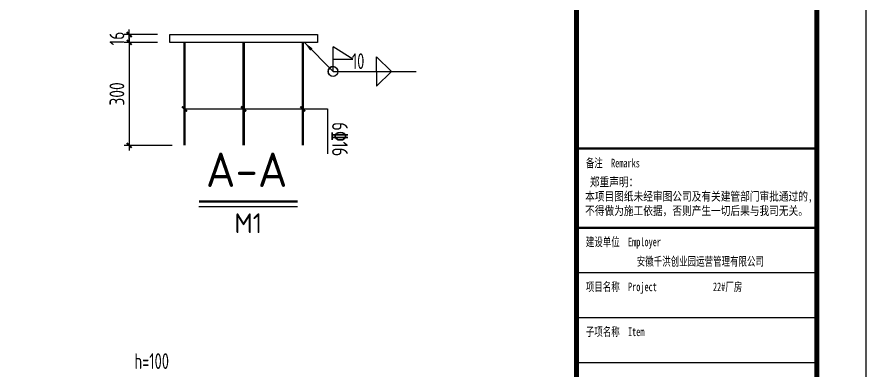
# Model space of a CAD drawing. Extents: x 180850 to 1399066, y 48356 to 327880.
# Drawn here: x 573762 to 582378, y 120418 to 124006 of the extents above; entities that cross this region are included whole.
import ezdxf
from ezdxf.enums import TextEntityAlignment as Align

# ---------------------------------------------------------------- set-up
doc = ezdxf.new("R2010")
doc.units = 0
doc.header["$LTSCALE"] = 1000
for name, color, linetype in [('AXIS', 3, 'Continuous'), ('NUM', 7, 'Continuous'), ('Prof', 2, 'Continuous'), ('PUB_TITLE', 4, 'Continuous'), ('STPM_RBEAM_NUM', 7, 'Continuous'), ('TEXT', 7, 'Continuous'), ('THIN', 7, 'Continuous'), ('WELD', 7, 'Continuous'), ('WL', 10, 'Continuous')]:
    doc.layers.add(name, color=color, linetype=linetype)
doc.styles.add('_gyy_title_ST', font='', dxfattribs={"width": 0.8})
doc.styles.get("Standard").update_dxf_attribs({"font": 'gbenor.shx', "bigfont": 'gbcbig.shx'})
doc.styles.add('TSSD_Dimension', font='Tssdeng.shx', dxfattribs={"width": 0.8, "bigfont": 'hztxt.shx'})
doc.styles.add('TSSD_Label', font='tssdeng.shx', dxfattribs={"width": 0.7, "bigfont": 'hztxt.shx'})
doc.styles.add('TSSD_Norm', font='tssdeng.shx', dxfattribs={"bigfont": 'hztxt.shx'})
doc.styles.get('_gyy_title_ST').set_extended_font_data('SimSun')
doc.dimstyles.new('TSSD_10_50', dxfattribs={"dimtxt": 150, "dimasz": 50, "dimexe": 50, "dimexo": 125, "dimgap": 50, "dimtad": 1, "dimdec": 0, "dimlfac": 0.2, "dimzin": 0, "dimdsep": 46, "dimtxsty": 'TSSD_Dimension', "dimblk": 'ARCHTICK', "dimcen": 0, "dimdle": 50, "dimclrt": 7, "dimadec": 0, "dimazin": 0, "dimtfac": 1, "dimtdec": 0, "dimtix": 1, "dimtmove": 2, "dimatfit": 3, "dimfxl": 1, "dimtolj": 1, "dimtzin": 0, "dimarcsym": 0})
doc.dimstyles.new('TSSD_LEADER_STYLE_100.0', dxfattribs={"dimtxt": 300, "dimasz": 100, "dimexe": 100, "dimexo": 250, "dimgap": 0.09, "dimtad": 0, "dimtih": 1, "dimtoh": 1, "dimdec": 4, "dimzin": 0, "dimdsep": 46, "dimtxsty": 'Standard', "dimcen": 0.09, "dimdle": 100, "dimclrt": 7, "dimadec": 0, "dimazin": 0, "dimtfac": 1, "dimtdec": 4, "dimtofl": 0, "dimtmove": 0, "dimatfit": 3, "dimfxl": 1, "dimtolj": 1, "dimtzin": 0, "dimarcsym": 0})

# ---------------------------------------------------------------- blocks, each defined once
blk = doc.blocks.new('_WELD001')
at = {"linetype": 'ByBlock'}
h = blk.add_hatch(color=0, dxfattribs=at)
h.paths.add_polyline_path([(0.8, 0.5), (0, 1), (0, 0.5)], flags=16)
edge = h.paths.add_edge_path()
edge.add_line((0.8, 0.5), (0, 1))
edge.add_line((0, 0.5), (0.8, 0.5))
edge.add_line((0, 0), (0, 1))
at = {"color": 0, "linetype": 'ByBlock'}
for p, q in [((0, 0), (0, 1)), ((0.8, 0.5), (0, 1)), ((0, 0.5), (0.8, 0.5))]:
    blk.add_line(p, q, dxfattribs=at)
blk = doc.blocks.new('_WELD003')
at = {"color": 0, "linetype": 'ByBlock'}
blk.add_circle((0, 0), 0.5, dxfattribs=at)
blk = doc.blocks.new('_WELD004')
at = {"color": 0, "linetype": 'ByBlock'}
for p, q in [((0, 1), (1, 0)), ((0, 0), (0, 1))]:
    blk.add_line(p, q, dxfattribs=at)
blk = doc.blocks.new('_ArchTick')
at = {"color": 0, "linetype": 'ByBlock', "const_width": 0.4}
blk.add_lwpolyline([(-0.5, -0.5), (0.5, 0.5)], dxfattribs=at)
blk = doc.blocks.new('*D1235')
at = {"layer": 'AXIS', "color": 0, "lineweight": -2, "transparency": 16777216}
for p, q in [((575186.9, 123746.6), (574850.8, 123746.6)), ((574900.8, 123796.6), (574900.8, 122649.8)), ((575336.9, 122699.8), (574850.8, 122699.8))]:
    blk.add_line(p, q, dxfattribs=at)
at = {"layer": 'Defpoints', "color": 0, "transparency": 16777216}
for p in [(575311.9, 123746.6), (574900.8, 122699.8), (575461.9, 122699.8)]:
    blk.add_point(p, dxfattribs=at)
at = {"layer": 'AXIS', "color": 0, "lineweight": -2, "transparency": 16777216, "xscale": 50, "yscale": 50, "zscale": 50}
for p, rotation in [((574900.8, 123746.6), 90), ((574900.8, 122699.8), 270)]:
    blk.add_blockref('_ArchTick', p, dxfattribs=dict(at, rotation=rotation))
at = {"layer": 'AXIS', "color": 7, "transparency": 16777216, "insert": (574775.8, 123223.2), "char_height": 150, "attachment_point": 5, "rotation": 90, "style": 'TSSD_Dimension'}
blk.add_mtext('\\A1;300', dxfattribs=at)
blk = doc.blocks.new('*D1236')
at = {"layer": 'AXIS', "color": 0, "lineweight": -2, "transparency": 16777216}
for p, q in [((575186.9, 123826.6), (574850.8, 123826.6)), ((574900.8, 123826.6), (574900.8, 123876.6)), ((574900.8, 123746.6), (574900.8, 123826.6)), ((575186.9, 123746.6), (574850.8, 123746.6)), ((574900.8, 123746.6), (574900.8, 123696.6))]:
    blk.add_line(p, q, dxfattribs=at)
at = {"layer": 'Defpoints', "color": 0, "transparency": 16777216}
for p in [(574900.8, 123826.6), (575311.9, 123826.6), (575311.9, 123746.6)]:
    blk.add_point(p, dxfattribs=at)
at = {"layer": 'AXIS', "color": 0, "lineweight": -2, "transparency": 16777216, "xscale": 50, "yscale": 50, "zscale": 50}
for p, rotation in [((574900.8, 123826.6), 270), ((574900.8, 123746.6), 90)]:
    blk.add_blockref('_ArchTick', p, dxfattribs=dict(at, rotation=rotation))
at = {"layer": 'AXIS', "color": 7, "transparency": 16777216, "insert": (574775.8, 123786.6), "char_height": 150, "attachment_point": 5, "rotation": 90, "style": 'TSSD_Dimension'}
blk.add_mtext('\\A1;16', dxfattribs=at)

msp = doc.modelspace()

# ---------------------------------------------------------------- linework, layer by layer
at = {"color": 3}
for p, q in [((575461.87, 123071.28), (576913.01, 123071.28)), ((576913.01, 123071.28), (576913.01, 122614.85))]:
    msp.add_line(p, q, dxfattribs=at)
at = {"layer": 'NUM', "const_width": 25}
msp.add_lwpolyline([(575608.59, 122130.16), (576610.13, 122130.16)], dxfattribs=at)
at = {"layer": 'Prof', "color": 21}
msp.add_lwpolyline([(575311.87, 123826.62), (576811.87, 123826.62), (576811.87, 123746.62), (575311.87, 123746.62)], close=True, dxfattribs=at)
at = {"layer": 'PUB_TITLE'}
for p, q in [((581903.52, 122669.9), (579445.89, 122669.9)), ((581903.52, 121405.98), (579445.89, 121405.98)), ((581903.52, 120949.56), (579445.89, 120949.56)), ((581903.52, 120493.14), (579445.89, 120493.14))]:
    msp.add_line(p, q, dxfattribs=at)
msp.add_lwpolyline([(552677.75, 113487.35), (582377.75, 113487.35), (582377.75, 134487.35), (552677.75, 134487.35)], close=True, dxfattribs=at)
for points, const_width in [([(553927.75, 113987.35), (581877.75, 113987.35), (581877.75, 133987.35), (553927.75, 133987.35)], 50), ([(579439.45, 133987.35), (581877.75, 133987.35), (581877.75, 113987.35), (579439.45, 113987.35)], 52.25)]:
    msp.add_lwpolyline(points, close=True, dxfattribs=dict(at, const_width=const_width))
at = {"layer": 'PUB_TITLE', "const_width": 24.58}
for points in [[(579445.89, 122669.9), (581903.52, 122669.9)], [(579445.89, 121862.39), (581903.52, 121862.39)]]:
    msp.add_lwpolyline(points, dxfattribs=at)
at = {"layer": 'THIN'}
msp.add_lwpolyline([(575608.59, 122080.16), (576610.13, 122080.16)], dxfattribs=at)
at = {"layer": 'WELD'}
msp.add_line((576969.17, 123451.49), (577813.49, 123451.49), dxfattribs=at)
msp.add_arc((576969.17, 123451.49), 50, 0, 225, dxfattribs=at)
at = {"layer": 'WL', "const_width": 25}
for points in [[(575461.87, 123746.62), (575461.87, 122699.84)], [(576061.87, 123746.62), (576061.87, 122699.84)], [(576661.87, 123746.62), (576661.87, 122699.84)]]:
    msp.add_lwpolyline(points, dxfattribs=at)

# ---------------------------------------------------------------- block references
at = {"color": 3, "xscale": 50, "yscale": 50, "zscale": 50, "rotation": 89.99999999999999}
for p in [(575461.87, 123071.28), (576061.87, 123071.28), (576661.87, 123071.28)]:
    msp.add_blockref('_ArchTick', p, dxfattribs=at)
at = {"layer": 'WELD'}
for name, p, xscale, yscale, zscale in [('_WELD001', (576969.17, 123451.49), 250, 250, 250), ('_WELD004', (577410.86, 123451.49), 150, 150, 150), ('_WELD003', (576969.17, 123451.49), 100, 100, 100)]:
    msp.add_blockref(name, p, dxfattribs=dict(at, xscale=xscale, yscale=yscale, zscale=zscale))
at = {"layer": 'WELD', "xscale": -150, "yscale": 150, "zscale": 149.9999999999999, "rotation": 180}
msp.add_blockref('_WELD004', (577410.86, 123451.49), dxfattribs=at)

# ---------------------------------------------------------------- texts
at = {"layer": 'PUB_TITLE', "style": '_gyy_title_ST', "width": 0.7}
for s, height, p in [('备注  Remarks', 87.7726, (579534.73, 122477.41)), ('建设单位  Employer', 87.7726, (579534.73, 121676.32)), ('项目名称  Project', 87.7726, (579534.73, 121219.9)), ('子项名称  Item', 87.773, (579534.73, 120763.48))]:
    msp.add_text(s, height=height, dxfattribs=at).set_placement(p)
at = {"layer": 'PUB_TITLE', "color": 2, "style": '_gyy_title_ST', "width": 0.7}
msp.add_text('安徽千洪创业园运营管理有限公司', height=87.7726, dxfattribs=at).set_placement((580696.81, 121478.14), align=Align.CENTER)
msp.add_text('22#厂房', height=87.773, dxfattribs=at).set_placement((580973.29, 121267.1), align=Align.MIDDLE)
at = {"layer": 'PUB_TITLE', "insert": (579527.39, 122373.09), "char_height": 87.7726, "width": 2808.7254, "attachment_point": 1, "style": '_gyy_title_ST'}
msp.add_mtext(' 郑重声明：\\P本项目图纸未经审图公司及有关建管部门审批通过的,\\P不得做为施工依据，否则产生一切后果与我司无关。', dxfattribs=at)
at = {"layer": 'STPM_RBEAM_NUM', "style": 'TSSD_Label', "width": 0.7}
for s, p in [('10', (577160.33, 123476.49)), ('h=100', (574953.32, 120428.79))]:
    msp.add_text(s, height=160, dxfattribs=at).set_placement(p)
at = {"layer": 'TEXT', "style": 'TSSD_Norm', "width": 0.8}
msp.add_text('6%%13216', height=160, rotation=270, dxfattribs=at).set_placement((576959.36, 122937.43))
at = {"layer": 'TEXT', "style": 'TSSD_Norm'}
msp.add_text('A-A', height=350, dxfattribs=at).set_placement((575678.59, 122173.24), align=Align.BOTTOM_LEFT)
msp.add_text('M1', height=200, dxfattribs=at).set_placement((576109.36, 122010.16), align=Align.TOP_CENTER)

# ---------------------------------------------------------------- dimensions: what is measured, and where the dimension line sits
at = {"layer": 'AXIS'}
dim = msp.add_linear_dim(base=(574900.8, 123826.62), p1=(575311.87, 123746.62), p2=(575311.87, 123826.62), angle=270, dimstyle='TSSD_10_50', dxfattribs=at)
dim.commit()
dim.dimension.update_dxf_attribs({"geometry": '*D1236', "text_midpoint": (574775.8, 123786.62)})
dim = msp.add_linear_dim(base=(574900.8, 122699.84), p1=(575311.87, 123746.62), p2=(575461.87, 122699.84), angle=270, text='300', dimstyle='TSSD_10_50', dxfattribs=at)
dim.commit()
dim.dimension.update_dxf_attribs({"geometry": '*D1235', "text_midpoint": (574775.8, 123223.23)})

# ---------------------------------------------------------------- leaders
at = {"layer": 'WELD'}
msp.add_leader([(576678.59, 123746.62), (576969.17, 123451.49)], dimstyle='TSSD_LEADER_STYLE_100.0', dxfattribs=at)

doc.saveas('drawing.dxf')
